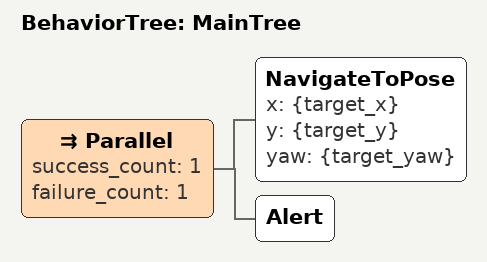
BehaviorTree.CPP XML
<root BTCPP_format="4" main_tree_to_execute="MainTree">
  <BehaviorTree ID="MainTree">
    <Parallel success_count="1" failure_count="1">
      <NavigateToPose x="{target_x}" y="{target_y}" yaw="{target_yaw}"/>
      <Alert/>
    </Parallel>
  </BehaviorTree>
</root>
